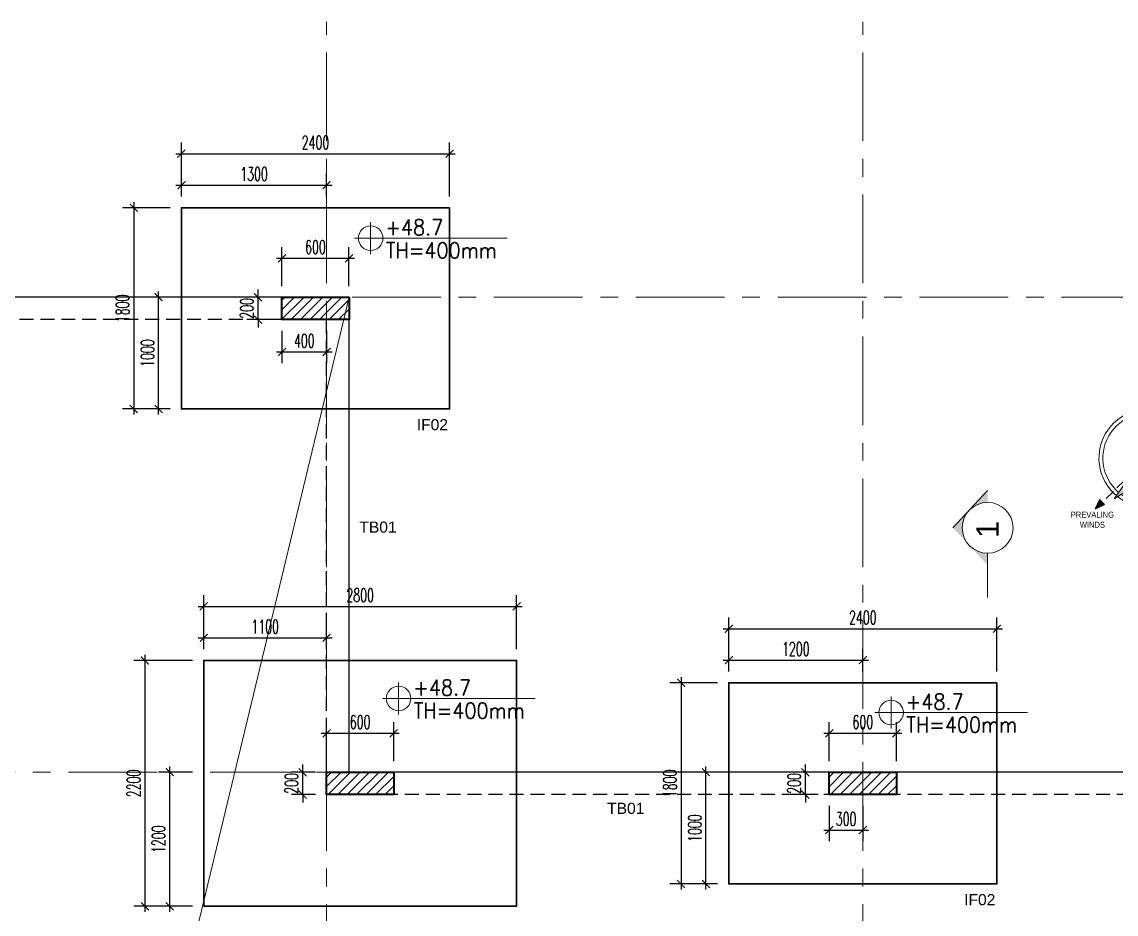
# Model space of a CAD drawing. Extents: x 2556046 to 2673391, y -921360 to -863964.
# Drawn here: x 2565235 to 2575030, y -887112 to -879128 of the extents above; entities that cross this region are included whole.
import ezdxf
from ezdxf.enums import TextEntityAlignment as Align

# ---------------------------------------------------------------- set-up
doc = ezdxf.new("R2010")
doc.units = 0
doc.header["$LTSCALE"] = 500
doc.header["$PDMODE"] = 98
doc.header["$PDSIZE"] = -0.01
for name, pattern in [('CACHE', [0.375, 0.25, -0.125]), ('CENTER', [50.8, 31.75, -6.35, 6.35, -6.35]), ('DASHED', [0.75, 0.5, -0.25])]:
    doc.linetypes.add(name, pattern=pattern)
for name, color, linetype, lineweight in [('A-ANNO', 2, 'Continuous', 18), ('A-FLOR-DIMS', 142, 'Continuous', 13), ('A-GRID', 1, 'CENTER', 9), ('BA-FONDATIONS', 6, 'Continuous', 30), ('goe-ba-coupé', 4, 'Continuous', 40), ('goe-cotes', 115, 'Continuous', 13), ('goe-vu', 31, 'Continuous', 25), ('SYMBOLS', 1, 'Continuous', 13), ('TEXT', 7, 'Continuous', 13)]:
    doc.layers.add(name, color=color, linetype=linetype, lineweight=lineweight)
doc.layers.add('hatch', color=200, linetype='Continuous')
doc.styles.add('Arial', font='arial.ttf')
doc.styles.add('EG_SIMPLEX', font='SIMPLEX.shx')
doc.styles.add('goe-romans', font='ROMANS.shx', dxfattribs={"width": 0.6})
doc.styles.add('ROMANS', font='romans.shx')
doc.styles.get("Standard").update_dxf_attribs({"font": 'arial.ttf'})
doc.dimstyles.new('Copy of ARK-MM-0050', dxfattribs={"dimscale": 0.5, "dimtxt": 100, "dimasz": 200, "dimexe": 100, "dimexo": 100, "dimgap": 50, "dimtad": 1, "dimtoh": 1, "dimdec": 1, "dimrnd": 0.1, "dimdsep": 46, "dimtxsty": 'EG_SIMPLEX', "dimblk1": 'OBLIQUE', "dimblk2": 'OBLIQUE', "dimsah": 1, "dimcen": 300, "dimclrd": 256, "dimclre": 256, "dimclrt": 2, "dimadec": 0, "dimazin": 0, "dimtfac": 1, "dimtdec": 1, "dimtix": 1, "dimtmove": 2, "dimatfit": 3, "dimldrblk": 'OBLIQUE', "dimfxl": 1, "dimtolj": 1, "dimtzin": 0, "dimarcsym": 0})
doc.dimstyles.new('goe-50e', dxfattribs={"dimscale": 10, "dimtxt": 12, "dimasz": 7, "dimexe": 10, "dimexo": 10, "dimgap": 4, "dimtad": 1, "dimdec": 1, "dimdsep": 46, "dimtxsty": 'goe-romans', "dimblk": 'ARCHTICK', "dimcen": 4, "dimdle": 5, "dimclrt": 256, "dimazin": 0, "dimtfac": 1, "dimtdec": 1, "dimtix": 1, "dimtmove": 2, "dimatfit": 3, "dimldrblk": 'ARCHTICK', "dimfxl": 5, "dimtfillclr": 256, "dimtolj": 1, "dimarcsym": 0})
pattern_1 = [(45, (0, 0), (-42.4264069, 42.4264069), [])]

# ---------------------------------------------------------------- blocks, each defined once
blk = doc.blocks.new('_ArchTick')
at = {"color": 0, "linetype": 'ByBlock', "const_width": 0.15}
blk.add_lwpolyline([(-0.5, -0.5), (0.5, 0.5)], dxfattribs=at)
blk = doc.blocks.new('*D61')
at = {"layer": 'Defpoints', "color": 0, "transparency": 16777216}
for p in [(2568162.7, -881242.7), (2567562.7, -881591.5), (2568162.7, -881591.5)]:
    blk.add_point(p, dxfattribs=at)
at = {"layer": 'goe-cotes', "color": 0, "lineweight": -2, "transparency": 16777216}
for p, q in [((2567562.7, -881491.5), (2567562.7, -881142.7)), ((2568162.7, -881491.5), (2568162.7, -881142.7)), ((2567512.7, -881242.7), (2568212.7, -881242.7))]:
    blk.add_line(p, q, dxfattribs=at)
at = {"layer": 'goe-cotes', "color": 0, "lineweight": -2, "transparency": 16777216, "xscale": 70, "yscale": 70, "zscale": 70, "rotation": 180}
blk.add_blockref('_ArchTick', (2567562.7, -881242.7), dxfattribs=at)
at = {"layer": 'goe-cotes', "color": 0, "lineweight": -2, "transparency": 16777216, "xscale": 70, "yscale": 70, "zscale": 70}
blk.add_blockref('_ArchTick', (2568162.7, -881242.7), dxfattribs=at)
at = {"layer": 'goe-cotes', "transparency": 16777216, "insert": (2567862.7, -881142.7), "char_height": 120, "attachment_point": 5, "style": 'goe-romans'}
blk.add_mtext('\\A1;600', dxfattribs=at)
blk = doc.blocks.new('*D62')
at = {"layer": 'Defpoints', "color": 0, "transparency": 16777216}
for p in [(2567348.2, -881591.5), (2567562.7, -881591.5), (2567562.7, -881791.5)]:
    blk.add_point(p, dxfattribs=at)
at = {"layer": 'goe-cotes', "color": 0, "lineweight": -2, "transparency": 16777216}
for p, q in [((2567348.2, -881591.5), (2567348.2, -881521.5)), ((2567462.7, -881591.5), (2567248.2, -881591.5)), ((2567348.2, -881791.5), (2567348.2, -881591.5)), ((2567462.7, -881791.5), (2567248.2, -881791.5)), ((2567348.2, -881791.5), (2567348.2, -881861.5))]:
    blk.add_line(p, q, dxfattribs=at)
at = {"layer": 'goe-cotes', "color": 0, "lineweight": -2, "transparency": 16777216, "xscale": 70, "yscale": 70, "zscale": 70}
for p, rotation in [((2567348.2, -881591.5), 270), ((2567348.2, -881791.5), 90)]:
    blk.add_blockref('_ArchTick', p, dxfattribs=dict(at, rotation=rotation))
at = {"layer": 'goe-cotes', "transparency": 16777216, "insert": (2567248.2, -881691.5), "char_height": 120, "attachment_point": 5, "rotation": 90, "style": 'goe-romans'}
blk.add_mtext('\\A1;200', dxfattribs=at)
blk = doc.blocks.new('*D63')
at = {"layer": 'Defpoints', "color": 0, "transparency": 16777216}
for p in [(2567562.7, -881791.5), (2567962.7, -881791.5), (2567962.7, -882081.5)]:
    blk.add_point(p, dxfattribs=at)
at = {"layer": 'goe-cotes', "color": 0, "lineweight": -2, "transparency": 16777216}
for p, q in [((2567562.7, -881891.5), (2567562.7, -882181.5)), ((2567962.7, -881891.5), (2567962.7, -882181.5)), ((2567512.7, -882081.5), (2568012.7, -882081.5))]:
    blk.add_line(p, q, dxfattribs=at)
at = {"layer": 'goe-cotes', "color": 0, "lineweight": -2, "transparency": 16777216, "xscale": 70, "yscale": 70, "zscale": 70, "rotation": 180}
blk.add_blockref('_ArchTick', (2567562.7, -882081.5), dxfattribs=at)
at = {"layer": 'goe-cotes', "color": 0, "lineweight": -2, "transparency": 16777216, "xscale": 70, "yscale": 70, "zscale": 70}
blk.add_blockref('_ArchTick', (2567962.7, -882081.5), dxfattribs=at)
at = {"layer": 'goe-cotes', "transparency": 16777216, "insert": (2567762.7, -881981.5), "char_height": 120, "attachment_point": 5, "style": 'goe-romans'}
blk.add_mtext('\\A1;400', dxfattribs=at)
blk = doc.blocks.new('*D64')
at = {"layer": 'Defpoints', "color": 0, "transparency": 16777216}
for p in [(2568562.7, -885493.1), (2567962.7, -885841.9), (2568562.7, -885841.9)]:
    blk.add_point(p, dxfattribs=at)
at = {"layer": 'goe-cotes', "color": 0, "lineweight": -2, "transparency": 16777216}
for p, q in [((2567962.7, -885741.9), (2567962.7, -885393.1)), ((2568562.7, -885741.9), (2568562.7, -885393.1)), ((2567912.7, -885493.1), (2568612.7, -885493.1))]:
    blk.add_line(p, q, dxfattribs=at)
at = {"layer": 'goe-cotes', "color": 0, "lineweight": -2, "transparency": 16777216, "xscale": 70, "yscale": 70, "zscale": 70, "rotation": 180}
blk.add_blockref('_ArchTick', (2567962.7, -885493.1), dxfattribs=at)
at = {"layer": 'goe-cotes', "color": 0, "lineweight": -2, "transparency": 16777216, "xscale": 70, "yscale": 70, "zscale": 70}
blk.add_blockref('_ArchTick', (2568562.7, -885493.1), dxfattribs=at)
at = {"layer": 'goe-cotes', "transparency": 16777216, "insert": (2568262.7, -885393.1), "char_height": 120, "attachment_point": 5, "style": 'goe-romans'}
blk.add_mtext('\\A1;600', dxfattribs=at)
blk = doc.blocks.new('*D65')
at = {"layer": 'Defpoints', "color": 0, "transparency": 16777216}
for p in [(2567748.2, -885841.9), (2567962.7, -885841.9), (2567962.7, -886041.9)]:
    blk.add_point(p, dxfattribs=at)
at = {"layer": 'goe-cotes', "color": 0, "lineweight": -2, "transparency": 16777216}
for p, q in [((2567862.7, -885841.9), (2567648.2, -885841.9)), ((2567748.2, -885841.9), (2567748.2, -885771.9)), ((2567748.2, -886041.9), (2567748.2, -885841.9)), ((2567862.7, -886041.9), (2567648.2, -886041.9)), ((2567748.2, -886041.9), (2567748.2, -886111.9))]:
    blk.add_line(p, q, dxfattribs=at)
at = {"layer": 'goe-cotes', "color": 0, "lineweight": -2, "transparency": 16777216, "xscale": 70, "yscale": 70, "zscale": 70}
for p, rotation in [((2567748.2, -885841.9), 270), ((2567748.2, -886041.9), 90)]:
    blk.add_blockref('_ArchTick', p, dxfattribs=dict(at, rotation=rotation))
at = {"layer": 'goe-cotes', "transparency": 16777216, "insert": (2567648.2, -885941.9), "char_height": 120, "attachment_point": 5, "rotation": 90, "style": 'goe-romans'}
blk.add_mtext('\\A1;200', dxfattribs=at)
blk = doc.blocks.new('*D66')
at = {"layer": 'Defpoints', "color": 0, "transparency": 16777216}
for p in [(2573062.4, -885493.1), (2572462.4, -885841.9), (2573062.4, -885841.9)]:
    blk.add_point(p, dxfattribs=at)
at = {"layer": 'goe-cotes', "color": 0, "lineweight": -2, "transparency": 16777216}
for p, q in [((2572462.4, -885741.9), (2572462.4, -885393.1)), ((2573062.4, -885741.9), (2573062.4, -885393.1)), ((2572412.4, -885493.1), (2573112.4, -885493.1))]:
    blk.add_line(p, q, dxfattribs=at)
at = {"layer": 'goe-cotes', "color": 0, "lineweight": -2, "transparency": 16777216, "xscale": 70, "yscale": 70, "zscale": 70, "rotation": 180}
blk.add_blockref('_ArchTick', (2572462.4, -885493.1), dxfattribs=at)
at = {"layer": 'goe-cotes', "color": 0, "lineweight": -2, "transparency": 16777216, "xscale": 70, "yscale": 70, "zscale": 70}
blk.add_blockref('_ArchTick', (2573062.4, -885493.1), dxfattribs=at)
at = {"layer": 'goe-cotes', "transparency": 16777216, "insert": (2572762.4, -885393.1), "char_height": 120, "attachment_point": 5, "style": 'goe-romans'}
blk.add_mtext('\\A1;600', dxfattribs=at)
blk = doc.blocks.new('*D67')
at = {"layer": 'Defpoints', "color": 0, "transparency": 16777216}
for p in [(2572247.8, -885841.9), (2572462.4, -885841.9), (2572462.4, -886041.9)]:
    blk.add_point(p, dxfattribs=at)
at = {"layer": 'goe-cotes', "color": 0, "lineweight": -2, "transparency": 16777216}
for p, q in [((2572362.4, -885841.9), (2572147.8, -885841.9)), ((2572247.8, -885841.9), (2572247.8, -885771.9)), ((2572247.8, -886041.9), (2572247.8, -885841.9)), ((2572362.4, -886041.9), (2572147.8, -886041.9)), ((2572247.8, -886041.9), (2572247.8, -886111.9))]:
    blk.add_line(p, q, dxfattribs=at)
at = {"layer": 'goe-cotes', "color": 0, "lineweight": -2, "transparency": 16777216, "xscale": 70, "yscale": 70, "zscale": 70}
for p, rotation in [((2572247.8, -885841.9), 270), ((2572247.8, -886041.9), 90)]:
    blk.add_blockref('_ArchTick', p, dxfattribs=dict(at, rotation=rotation))
at = {"layer": 'goe-cotes', "transparency": 16777216, "insert": (2572147.8, -885941.9), "char_height": 120, "attachment_point": 5, "rotation": 90, "style": 'goe-romans'}
blk.add_mtext('\\A1;200', dxfattribs=at)
blk = doc.blocks.new('*D68')
at = {"layer": 'Defpoints', "color": 0, "transparency": 16777216}
for p in [(2572462.4, -886041.9), (2572762.4, -886041.9), (2572762.4, -886360.1)]:
    blk.add_point(p, dxfattribs=at)
at = {"layer": 'goe-cotes', "color": 0, "lineweight": -2, "transparency": 16777216}
for p, q in [((2572462.4, -886141.9), (2572462.4, -886460.1)), ((2572762.4, -886141.9), (2572762.4, -886460.1)), ((2572412.4, -886360.1), (2572812.4, -886360.1))]:
    blk.add_line(p, q, dxfattribs=at)
at = {"layer": 'goe-cotes', "color": 0, "lineweight": -2, "transparency": 16777216, "xscale": 70, "yscale": 70, "zscale": 70, "rotation": 180}
blk.add_blockref('_ArchTick', (2572462.4, -886360.1), dxfattribs=at)
at = {"layer": 'goe-cotes', "color": 0, "lineweight": -2, "transparency": 16777216, "xscale": 70, "yscale": 70, "zscale": 70}
blk.add_blockref('_ArchTick', (2572762.4, -886360.1), dxfattribs=at)
at = {"layer": 'goe-cotes', "transparency": 16777216, "insert": (2572612.4, -886260.1), "char_height": 120, "attachment_point": 5, "style": 'goe-romans'}
blk.add_mtext('\\A1;300', dxfattribs=at)
blk = doc.blocks.new('A$C6589245E')
h = blk.add_hatch(color=256)
h.paths.add_polyline_path([(-194.5, 41.7), (-239.5, 0), (-212.7, 0, -0.208676)])
h.paths.add_polyline_path([(-155.8, 77.6), (-194.5, 41.7, -0.392415), (-117.1, 41.7)])
h.paths.add_polyline_path([(-117.1, 41.7, -0.018751), (-114.1, 38.7, -0.189185), (-98.9, 0), (-72.1, 0)])
for p, q in [((-239.5, 0), (-155.8, 77.6)), ((0, 0), (-98.9, 0))]:
    blk.add_line(p, q)
blk.add_circle((-155.8, 0), 56.9)
blk = doc.blocks.new('_Oblique')
at = {"color": 0, "linetype": 'ByBlock', "lineweight": -2}
blk.add_line((-0.5, -0.5), (0.5, 0.5), dxfattribs=at)
blk = doc.blocks.new('*D47')
at = {"layer": 'A-FLOR-DIMS', "lineweight": -2, "transparency": 16777216}
blk.add_arc((15021, 52314), 790, 58.9156, 90, dxfattribs=at)
at = {"layer": 'Defpoints', "color": 0, "transparency": 16777216}
for p in [(15021, 54280), (15778, 53570), (15300, 53053), (14550, 51532), (15021, 50853)]:
    blk.add_point(p, dxfattribs=at)
at = {"layer": 'A-FLOR-DIMS', "lineweight": -2, "transparency": 16777216, "xscale": 100, "yscale": 100, "zscale": 100}
for p, rotation in [((15021, 53104), 180.0000000000001), ((15429, 52991), 328.9155748592273)]:
    blk.add_blockref('_Oblique', p, dxfattribs=dict(at, rotation=rotation))
at = {"layer": 'A-FLOR-DIMS', "color": 2, "transparency": 16777216, "insert": (15246, 53124), "char_height": 50, "attachment_point": 5, "rotation": 344.4578, "style": 'EG_SIMPLEX'}
blk.add_mtext('\\A1;31°', dxfattribs=at)
blk = doc.blocks.new('*D48')
at = {"layer": 'A-FLOR-DIMS', "lineweight": -2, "transparency": 16777216}
blk.add_arc((15021, 52313), 1313, 43.9996, 90, dxfattribs=at)
at = {"layer": 'Defpoints', "color": 0, "transparency": 16777216}
for p in [(15021, 54280), (15691, 53442), (16071, 53327), (13714, 51051), (15021, 50853)]:
    blk.add_point(p, dxfattribs=at)
at = {"layer": 'A-FLOR-DIMS', "lineweight": -2, "transparency": 16777216, "xscale": 100, "yscale": 100, "zscale": 100}
for p, rotation in [((15021, 53626), 180.0000000000001), ((15965, 53225), 313.9995933022354)]:
    blk.add_blockref('_Oblique', p, dxfattribs=dict(at, rotation=rotation))
at = {"layer": 'A-FLOR-DIMS', "color": 2, "transparency": 16777216, "insert": (15553, 53568), "char_height": 50, "attachment_point": 5, "rotation": 336.9998, "style": 'EG_SIMPLEX'}
blk.add_mtext('\\A1;46°', dxfattribs=at)
blk = doc.blocks.new('*D219')
at = {"layer": 'Defpoints', "color": 0, "transparency": 16777216}
for p in [(2572762.4, -884839.3), (2571562.4, -885041.9), (2572762.4, -885041.9)]:
    blk.add_point(p, dxfattribs=at)
at = {"layer": 'goe-cotes', "color": 0, "lineweight": -2, "transparency": 16777216}
for p, q in [((2571562.4, -884941.9), (2571562.4, -884739.3)), ((2572762.4, -884941.9), (2572762.4, -884739.3)), ((2571512.4, -884839.3), (2572812.4, -884839.3))]:
    blk.add_line(p, q, dxfattribs=at)
at = {"layer": 'goe-cotes', "color": 0, "lineweight": -2, "transparency": 16777216, "xscale": 70, "yscale": 70, "zscale": 70, "rotation": 180}
blk.add_blockref('_ArchTick', (2571562.4, -884839.3), dxfattribs=at)
at = {"layer": 'goe-cotes', "color": 0, "lineweight": -2, "transparency": 16777216, "xscale": 70, "yscale": 70, "zscale": 70}
blk.add_blockref('_ArchTick', (2572762.4, -884839.3), dxfattribs=at)
at = {"layer": 'goe-cotes', "transparency": 16777216, "insert": (2572162.4, -884739.3), "char_height": 120, "attachment_point": 5, "style": 'goe-romans'}
blk.add_mtext('\\A1;1200', dxfattribs=at)
blk = doc.blocks.new('*D220')
at = {"layer": 'Defpoints', "color": 0, "transparency": 16777216}
for p in [(2573962.4, -884558), (2571562.4, -885041.9), (2573962.4, -885041.9)]:
    blk.add_point(p, dxfattribs=at)
at = {"layer": 'goe-cotes', "color": 0, "lineweight": -2, "transparency": 16777216}
for p, q in [((2571562.4, -884941.9), (2571562.4, -884458)), ((2573962.4, -884941.9), (2573962.4, -884458)), ((2571512.4, -884558), (2574012.4, -884558))]:
    blk.add_line(p, q, dxfattribs=at)
at = {"layer": 'goe-cotes', "color": 0, "lineweight": -2, "transparency": 16777216, "xscale": 70, "yscale": 70, "zscale": 70, "rotation": 180}
blk.add_blockref('_ArchTick', (2571562.4, -884558), dxfattribs=at)
at = {"layer": 'goe-cotes', "color": 0, "lineweight": -2, "transparency": 16777216, "xscale": 70, "yscale": 70, "zscale": 70}
blk.add_blockref('_ArchTick', (2573962.4, -884558), dxfattribs=at)
at = {"layer": 'goe-cotes', "transparency": 16777216, "insert": (2572762.4, -884458), "char_height": 120, "attachment_point": 5, "style": 'goe-romans'}
blk.add_mtext('\\A1;2400', dxfattribs=at)
blk = doc.blocks.new('*D221')
at = {"layer": 'Defpoints', "color": 0, "transparency": 16777216}
for p in [(2571357.9, -885841.9), (2571562.4, -885841.9), (2571562.4, -886841.9)]:
    blk.add_point(p, dxfattribs=at)
at = {"layer": 'goe-cotes', "color": 0, "lineweight": -2, "transparency": 16777216}
for p, q in [((2571462.4, -885841.9), (2571257.9, -885841.9)), ((2571357.9, -886891.9), (2571357.9, -885791.9)), ((2571462.4, -886841.9), (2571257.9, -886841.9))]:
    blk.add_line(p, q, dxfattribs=at)
at = {"layer": 'goe-cotes', "color": 0, "lineweight": -2, "transparency": 16777216, "xscale": 70, "yscale": 70, "zscale": 70}
for p, rotation in [((2571357.9, -885841.9), 90), ((2571357.9, -886841.9), 270)]:
    blk.add_blockref('_ArchTick', p, dxfattribs=dict(at, rotation=rotation))
at = {"layer": 'goe-cotes', "transparency": 16777216, "insert": (2571257.9, -886341.9), "char_height": 120, "attachment_point": 5, "rotation": 90, "style": 'goe-romans'}
blk.add_mtext('\\A1;1000', dxfattribs=at)
blk = doc.blocks.new('*D218')
at = {"layer": 'Defpoints', "color": 0, "transparency": 16777216}
for p in [(2571562.4, -885041.9), (2571135, -886841.9), (2571562.4, -886841.9)]:
    blk.add_point(p, dxfattribs=at)
at = {"layer": 'goe-cotes', "color": 0, "lineweight": -2, "transparency": 16777216}
for p, q in [((2571462.4, -885041.9), (2571035, -885041.9)), ((2571135, -884991.9), (2571135, -886891.9)), ((2571462.4, -886841.9), (2571035, -886841.9))]:
    blk.add_line(p, q, dxfattribs=at)
at = {"layer": 'goe-cotes', "color": 0, "lineweight": -2, "transparency": 16777216, "xscale": 70, "yscale": 70, "zscale": 70}
for p, rotation in [((2571135, -885041.9), 90), ((2571135, -886841.9), 270)]:
    blk.add_blockref('_ArchTick', p, dxfattribs=dict(at, rotation=rotation))
at = {"layer": 'goe-cotes', "transparency": 16777216, "insert": (2571035, -885941.9), "char_height": 120, "attachment_point": 5, "rotation": 90, "style": 'goe-romans'}
blk.add_mtext('\\A1;1800', dxfattribs=at)
blk = doc.blocks.new('*D223')
at = {"layer": 'Defpoints', "color": 0, "transparency": 16777216}
for p in [(2567962.7, -884639.3), (2566862.7, -884841.9), (2567962.7, -884841.9)]:
    blk.add_point(p, dxfattribs=at)
at = {"layer": 'goe-cotes', "color": 0, "lineweight": -2, "transparency": 16777216}
for p, q in [((2566862.7, -884741.9), (2566862.7, -884539.3)), ((2567962.7, -884741.9), (2567962.7, -884539.3)), ((2566812.7, -884639.3), (2568012.7, -884639.3))]:
    blk.add_line(p, q, dxfattribs=at)
at = {"layer": 'goe-cotes', "color": 0, "lineweight": -2, "transparency": 16777216, "xscale": 70, "yscale": 70, "zscale": 70, "rotation": 180}
blk.add_blockref('_ArchTick', (2566862.7, -884639.3), dxfattribs=at)
at = {"layer": 'goe-cotes', "color": 0, "lineweight": -2, "transparency": 16777216, "xscale": 70, "yscale": 70, "zscale": 70}
blk.add_blockref('_ArchTick', (2567962.7, -884639.3), dxfattribs=at)
at = {"layer": 'goe-cotes', "transparency": 16777216, "insert": (2567412.7, -884539.3), "char_height": 120, "attachment_point": 5, "style": 'goe-romans'}
blk.add_mtext('\\A1;1100', dxfattribs=at)
blk = doc.blocks.new('*D224')
at = {"layer": 'Defpoints', "color": 0, "transparency": 16777216}
for p in [(2569662.7, -884358), (2566862.7, -884841.9), (2569662.7, -884841.9)]:
    blk.add_point(p, dxfattribs=at)
at = {"layer": 'goe-cotes', "color": 0, "lineweight": -2, "transparency": 16777216}
for p, q in [((2566862.7, -884741.9), (2566862.7, -884258)), ((2569662.7, -884741.9), (2569662.7, -884258)), ((2566812.7, -884358), (2569712.7, -884358))]:
    blk.add_line(p, q, dxfattribs=at)
at = {"layer": 'goe-cotes', "color": 0, "lineweight": -2, "transparency": 16777216, "xscale": 70, "yscale": 70, "zscale": 70, "rotation": 180}
blk.add_blockref('_ArchTick', (2566862.7, -884358), dxfattribs=at)
at = {"layer": 'goe-cotes', "color": 0, "lineweight": -2, "transparency": 16777216, "xscale": 70, "yscale": 70, "zscale": 70}
blk.add_blockref('_ArchTick', (2569662.7, -884358), dxfattribs=at)
at = {"layer": 'goe-cotes', "transparency": 16777216, "insert": (2568262.7, -884258), "char_height": 120, "attachment_point": 5, "style": 'goe-romans'}
blk.add_mtext('\\A1;2800', dxfattribs=at)
blk = doc.blocks.new('*D225')
at = {"layer": 'Defpoints', "color": 0, "transparency": 16777216}
for p in [(2566558.3, -885841.9), (2566862.7, -885841.9), (2566862.7, -887041.9)]:
    blk.add_point(p, dxfattribs=at)
at = {"layer": 'goe-cotes', "color": 0, "lineweight": -2, "transparency": 16777216}
for p, q in [((2566762.7, -885841.9), (2566458.3, -885841.9)), ((2566558.3, -887091.9), (2566558.3, -885791.9)), ((2566762.7, -887041.9), (2566458.3, -887041.9))]:
    blk.add_line(p, q, dxfattribs=at)
at = {"layer": 'goe-cotes', "color": 0, "lineweight": -2, "transparency": 16777216, "xscale": 70, "yscale": 70, "zscale": 70}
for p, rotation in [((2566558.3, -885841.9), 90), ((2566558.3, -887041.9), 270)]:
    blk.add_blockref('_ArchTick', p, dxfattribs=dict(at, rotation=rotation))
at = {"layer": 'goe-cotes', "transparency": 16777216, "insert": (2566458.3, -886441.9), "char_height": 120, "attachment_point": 5, "rotation": 90, "style": 'goe-romans'}
blk.add_mtext('\\A1;1200', dxfattribs=at)
blk = doc.blocks.new('*D222')
at = {"layer": 'Defpoints', "color": 0, "transparency": 16777216}
for p in [(2566862.7, -884841.9), (2566335.3, -887041.9), (2566862.7, -887041.9)]:
    blk.add_point(p, dxfattribs=at)
at = {"layer": 'goe-cotes', "color": 0, "lineweight": -2, "transparency": 16777216}
for p, q in [((2566762.7, -884841.9), (2566235.3, -884841.9)), ((2566335.3, -884791.9), (2566335.3, -887091.9)), ((2566762.7, -887041.9), (2566235.3, -887041.9))]:
    blk.add_line(p, q, dxfattribs=at)
at = {"layer": 'goe-cotes', "color": 0, "lineweight": -2, "transparency": 16777216, "xscale": 70, "yscale": 70, "zscale": 70}
for p, rotation in [((2566335.3, -884841.9), 90), ((2566335.3, -887041.9), 270)]:
    blk.add_blockref('_ArchTick', p, dxfattribs=dict(at, rotation=rotation))
at = {"layer": 'goe-cotes', "transparency": 16777216, "insert": (2566235.3, -885941.9), "char_height": 120, "attachment_point": 5, "rotation": 90, "style": 'goe-romans'}
blk.add_mtext('\\A1;2200', dxfattribs=at)
blk = doc.blocks.new('*D226')
at = {"layer": 'Defpoints', "color": 0, "transparency": 16777216}
for p in [(2567962.7, -880588.9), (2566662.7, -880791.5), (2567962.7, -880791.5)]:
    blk.add_point(p, dxfattribs=at)
at = {"layer": 'goe-cotes', "color": 0, "lineweight": -2, "transparency": 16777216}
for p, q in [((2566662.7, -880691.5), (2566662.7, -880488.9)), ((2567962.7, -880691.5), (2567962.7, -880488.9)), ((2566612.7, -880588.9), (2568012.7, -880588.9))]:
    blk.add_line(p, q, dxfattribs=at)
at = {"layer": 'goe-cotes', "color": 0, "lineweight": -2, "transparency": 16777216, "xscale": 70, "yscale": 70, "zscale": 70, "rotation": 180}
blk.add_blockref('_ArchTick', (2566662.7, -880588.9), dxfattribs=at)
at = {"layer": 'goe-cotes', "color": 0, "lineweight": -2, "transparency": 16777216, "xscale": 70, "yscale": 70, "zscale": 70}
blk.add_blockref('_ArchTick', (2567962.7, -880588.9), dxfattribs=at)
at = {"layer": 'goe-cotes', "transparency": 16777216, "insert": (2567312.7, -880488.9), "char_height": 120, "attachment_point": 5, "style": 'goe-romans'}
blk.add_mtext('\\A1;1300', dxfattribs=at)
blk = doc.blocks.new('*D227')
at = {"layer": 'Defpoints', "color": 0, "transparency": 16777216}
for p in [(2569062.7, -880307.5), (2566662.7, -880791.5), (2569062.7, -880791.5)]:
    blk.add_point(p, dxfattribs=at)
at = {"layer": 'goe-cotes', "color": 0, "lineweight": -2, "transparency": 16777216}
for p, q in [((2566662.7, -880691.5), (2566662.7, -880207.5)), ((2569062.7, -880691.5), (2569062.7, -880207.5)), ((2566612.7, -880307.5), (2569112.7, -880307.5))]:
    blk.add_line(p, q, dxfattribs=at)
at = {"layer": 'goe-cotes', "color": 0, "lineweight": -2, "transparency": 16777216, "xscale": 70, "yscale": 70, "zscale": 70, "rotation": 180}
blk.add_blockref('_ArchTick', (2566662.7, -880307.5), dxfattribs=at)
at = {"layer": 'goe-cotes', "color": 0, "lineweight": -2, "transparency": 16777216, "xscale": 70, "yscale": 70, "zscale": 70}
blk.add_blockref('_ArchTick', (2569062.7, -880307.5), dxfattribs=at)
at = {"layer": 'goe-cotes', "transparency": 16777216, "insert": (2567862.7, -880207.5), "char_height": 120, "attachment_point": 5, "style": 'goe-romans'}
blk.add_mtext('\\A1;2400', dxfattribs=at)
blk = doc.blocks.new('*D228')
at = {"layer": 'Defpoints', "color": 0, "transparency": 16777216}
for p in [(2566458.3, -881591.5), (2566662.7, -881591.5), (2566662.7, -882591.5)]:
    blk.add_point(p, dxfattribs=at)
at = {"layer": 'goe-cotes', "color": 0, "lineweight": -2, "transparency": 16777216}
for p, q in [((2566458.3, -882641.5), (2566458.3, -881541.5)), ((2566562.7, -881591.5), (2566358.3, -881591.5)), ((2566562.7, -882591.5), (2566358.3, -882591.5))]:
    blk.add_line(p, q, dxfattribs=at)
at = {"layer": 'goe-cotes', "color": 0, "lineweight": -2, "transparency": 16777216, "xscale": 70, "yscale": 70, "zscale": 70}
for p, rotation in [((2566458.3, -881591.5), 90), ((2566458.3, -882591.5), 270)]:
    blk.add_blockref('_ArchTick', p, dxfattribs=dict(at, rotation=rotation))
at = {"layer": 'goe-cotes', "transparency": 16777216, "insert": (2566358.3, -882091.5), "char_height": 120, "attachment_point": 5, "rotation": 90, "style": 'goe-romans'}
blk.add_mtext('\\A1;1000', dxfattribs=at)
blk = doc.blocks.new('*D229')
at = {"layer": 'Defpoints', "color": 0, "transparency": 16777216}
for p in [(2566662.7, -880791.5), (2566235.3, -882591.5), (2566662.7, -882591.5)]:
    blk.add_point(p, dxfattribs=at)
at = {"layer": 'goe-cotes', "color": 0, "lineweight": -2, "transparency": 16777216}
for p, q in [((2566235.3, -880741.5), (2566235.3, -882641.5)), ((2566562.7, -880791.5), (2566135.3, -880791.5)), ((2566562.7, -882591.5), (2566135.3, -882591.5))]:
    blk.add_line(p, q, dxfattribs=at)
at = {"layer": 'goe-cotes', "color": 0, "lineweight": -2, "transparency": 16777216, "xscale": 70, "yscale": 70, "zscale": 70}
for p, rotation in [((2566235.3, -880791.5), 90), ((2566235.3, -882591.5), 270)]:
    blk.add_blockref('_ArchTick', p, dxfattribs=dict(at, rotation=rotation))
at = {"layer": 'goe-cotes', "transparency": 16777216, "insert": (2566135.3, -881691.5), "char_height": 120, "attachment_point": 5, "rotation": 90, "style": 'goe-romans'}
blk.add_mtext('\\A1;1800', dxfattribs=at)
blk = doc.blocks.new('QUOTA')
at = {"layer": 'SYMBOLS'}
for p, q in [((270057, 155400), (270057, 154990)), ((270263, 155196), (269852, 155196))]:
    blk.add_line(p, q, dxfattribs=at)
blk.add_circle((270057, 155195), 157, dxfattribs=at)
blk = doc.blocks.new('North')
at = {"layer": 'A-ANNO'}
h = blk.add_hatch(color=256, dxfattribs=at)
h.dxf.hatch_style = 1
h.paths.add_polyline_path([(15020.95, 54279.59), (14887.71, 53898.25), (15020.95, 53898.25)])
h.paths.add_polyline_path([(15020.95, 54279.59), (15020.95, 53898.25), (15167.71, 53898.25)])
h = blk.add_hatch(dxfattribs=at)
h.set_pattern_fill('ANSI31', color=256, scale=0.5, angle=133.999593)
h.set_pattern_definition([(178.9995933, (-10565.72531, 35725.52269), (-0.00109121897, -0.0624904732), [])])
h.paths.add_polyline_path([(13714.22, 51051.17), (13943.52, 51156.83), (13885.67, 51216.73)])
h.paths.add_polyline_path([(13714.22, 51051.17), (13885.67, 51216.73), (13821.95, 51282.71)])
for p, q in [((15020.95, 54279.59), (15020.95, 50852.91)), ((15777.84, 53569.9), (14179.66, 51298.17)), ((15777.84, 53569.9), (14515.03, 51095.98)), ((14179.66, 51298.17), (14549.53, 51532.45)), ((14515.03, 51095.98), (14549.53, 51532.45)), ((13943.52, 51156.83), (13821.95, 51282.71))]:
    blk.add_line(p, q, dxfattribs=at)
at = {"layer": 'A-ANNO', "linetype": 'DASHED'}
for p, q in [((14549.53, 51532.45), (15777.84, 53569.9)), ((13714.22, 51051.17), (16071.28, 53327.32))]:
    blk.add_line(p, q, dxfattribs=at)
at = {"layer": 'A-ANNO'}
blk.add_lwpolyline([(14887.71, 53898.25), (15167.71, 53898.25), (15020.95, 54279.59)], close=True, dxfattribs=at)
blk.add_lwpolyline([(13943.52, 51156.83), (13714.22, 51051.17), (13821.95, 51282.71)], dxfattribs=at)
for radius, start, end in [(1216.55, 59.783574, 229.962816), (1118.03, 60.217473, 229.528917), (1216.55, 247.801552, 58.114357), (1118.03, 248.229518, 57.686391), (1216.55, 231.904707, 245.863116), (1118.03, 233.708325, 244.053101)]:
    blk.add_arc((15020.95, 52313.04), radius, start, end, dxfattribs=at)
blk.add_solid([(15777.84, 53569.9), (14179.66, 51298.17), (15777.84, 53569.9), (14549.53, 51532.45)], dxfattribs=at)
at = {"layer": 'A-ANNO', "char_height": 150, "attachment_point": 1}
for s, insert in [('\\pxqc;{\\fBahnschrift Light SemiCondensed|b0|i0|c0|p34;1\\PPLANT \\PNORTH}', (13952.36, 55030.64)), ('\\pxqc;{\\fBahnschrift Light SemiCondensed|b0|i0|c0|p34;TRUE \\PNORTH}', (14963.49, 54270)), ('\\pxqc;{\\fBahnschrift Light SemiCondensed|b0|i0|c0|p34;PREVALING\\PWINDS}', (12577.63, 50980.64))]:
    blk.add_mtext_dynamic_manual_height_columns(s, width=2126.7634, gutter_width=3106.09, heights=[0], dxfattribs=dict(at, insert=insert))
at = {"layer": 'A-FLOR-DIMS'}
for base, line1, picture, middle in [((15690.55, 53442.27), ((13714.22, 51051.17), (16071.28, 53327.32)), '*D48', (15553.45, 53567.53)), ((15300.46, 53053.22), ((14549.53, 51532.45), (15777.84, 53569.9)), '*D47', (15246, 53123.61))]:
    dim = blk.add_angular_dim_2l(base=base, line1=line1, line2=((15020.95, 54279.59), (15020.95, 50852.91)), dimstyle='Copy of ARK-MM-0050', dxfattribs=at)
    dim.commit()
    dim.dimension.update_dxf_attribs({"geometry": picture, "text_midpoint": middle})
blk = doc.blocks.new('A$C47192e77')
at = {"layer": 'A-ANNO', "xscale": 0.3596227847303812, "yscale": 0.3596227847303812, "zscale": 0.3596227847303812}
blk.add_blockref('North', (-4250.9, -18207.1), dxfattribs=at)

msp = doc.modelspace()

# ---------------------------------------------------------------- hatches: boundary and pattern name
at = {"layer": 'hatch'}
h = msp.add_hatch(dxfattribs=at)
h.set_pattern_fill('_USER', color=256, scale=60, angle=45, pattern_type=0)
h.set_pattern_definition(pattern_1)
h.paths.add_polyline_path([(2568162.72, -881791.5), (2568162.72, -881591.5), (2567562.72, -881591.5), (2567562.72, -881791.5)])
h = msp.add_hatch(dxfattribs=at)
h.set_pattern_fill('_USER', color=256, scale=60, angle=45, pattern_type=0)
h.set_pattern_definition(pattern_1)
h.paths.add_polyline_path([(2568562.72, -886041.92), (2568562.72, -885841.92), (2567962.72, -885841.92), (2567962.72, -886041.92)])
h = msp.add_hatch(dxfattribs=at)
h.set_pattern_fill('_USER', color=256, scale=60, angle=45, pattern_type=0)
h.set_pattern_definition(pattern_1)
h.paths.add_polyline_path([(2573062.39, -886041.92), (2573062.39, -885841.92), (2572465.39, -885841.92), (2572465.39, -886041.92)])

# ---------------------------------------------------------------- linework, layer by layer
at = {"layer": 'A-GRID', "color": 10, "ltscale": 0.05}
for p, q in [((2567962.72, -894165.93), (2567962.72, -879127.92)), ((2572762.39, -894165.93), (2572762.39, -879127.92)), ((2558030.47, -881591.5), (2583612.72, -881591.5)), ((2558030.47, -885841.92), (2583612.72, -885841.92))]:
    msp.add_line(p, q, dxfattribs=at)
at = {"layer": 'BA-FONDATIONS', "color": 20}
for points in [[(2569062.72, -880791.5), (2569062.72, -882591.5), (2566662.72, -882591.5), (2566662.72, -880791.5)], [(2566862.72, -887041.92), (2566862.72, -884841.92), (2569662.72, -884841.92), (2569662.72, -887041.92)], [(2573962.39, -885041.92), (2573962.39, -886841.92), (2571562.39, -886841.92), (2571562.39, -885041.92)]]:
    msp.add_lwpolyline(points, close=True, dxfattribs=at)
at = {"layer": 'goe-ba-coupé', "ltscale": 1000}
for points in [[(2568162.72, -881591.5), (2568162.72, -881791.5), (2567562.72, -881791.5), (2567562.72, -881591.5)], [(2568562.72, -885841.92), (2568562.72, -886041.92), (2567962.72, -886041.92), (2567962.72, -885841.92)], [(2573062.39, -885841.92), (2573062.39, -886041.92), (2572462.39, -886041.92), (2572462.39, -885841.92)]]:
    msp.add_lwpolyline(points, close=True, dxfattribs=at)
at = {"layer": 'goe-vu', "linetype": 'CACHE'}
for p, q in [((2567962.72, -881791.5), (2559162.72, -881791.5)), ((2567962.72, -886041.92), (2567962.72, -881791.5)), ((2581912.06, -886041.92), (2567962.72, -886041.92))]:
    msp.add_line(p, q, dxfattribs=at)
at = {"layer": 'goe-vu', "ltscale": 1000}
msp.add_lwpolyline([(2558962.72, -881591.5), (2558962.72, -892591.92), (2582112.06, -892591.92), (2582112.06, -885841.92), (2568162.72, -885841.92), (2568162.72, -881591.5), (2558962.72, -881591.5)], dxfattribs=at)
at = {"layer": 'SYMBOLS', "color": 20}
msp.add_line((2566472.85, -888617.09), (2568162.72, -881591.5), dxfattribs=at)
at = {"layer": 'SYMBOLS'}
for points in [[(2568500.04, -881062.69), (2569578.96, -881062.69)], [(2568750.3, -885181.42), (2569829.21, -885181.42)], [(2573158.6, -885307.31), (2574237.51, -885307.31)]]:
    msp.add_lwpolyline(points, dxfattribs=at)

# ---------------------------------------------------------------- block references
at = {"layer": 'A-FLOR-DIMS'}
msp.add_blockref('A$C47192e77', (2574162.31, -883637.47), dxfattribs=at)
at = {"layer": 'SYMBOLS', "xscale": -0.7, "yscale": 0.7, "zscale": 0.7}
for p in [(2757396.52, -989699.76), (2757646.77, -993818.49), (2762055.08, -993944.38)]:
    msp.add_blockref('QUOTA', p, dxfattribs=at)
at = {"layer": 'SYMBOLS', "xscale": -4.000000000232831, "yscale": 4.000000000232831, "zscale": 4.000000000232831, "rotation": 90}
msp.add_blockref('A$C6589245E', (2573878.97, -884278.06), dxfattribs=at)

# ---------------------------------------------------------------- texts
at = {"layer": 'TEXT', "style": 'ROMANS', "width": 0.9}
for s, p in [('+48.7', (2568487.38, -881036.49)), ('TH=400mm', (2568492.55, -881242.72)), ('+48.7', (2568737.64, -885155.22)), ('+48.7', (2573145.94, -885281.11)), ('TH=400mm', (2568742.8, -885361.45)), ('TH=400mm', (2573151.1, -885487.34))]:
    msp.add_text(s, height=140, dxfattribs=at).set_placement(p)
at = {"layer": 'TEXT', "color": 7, "style": 'Arial'}
msp.add_text('1', height=200, rotation=90, dxfattribs=at).set_placement((2573878.97, -883669.59), align=Align.MIDDLE_CENTER)
at = {"layer": 'TEXT', "char_height": 100, "width": 2022.5901, "attachment_point": 2, "style": 'Arial'}
for s, insert in [('IF02', (2568909.11, -882682.17)), ('TB01', (2568422.09, -883598.45)), ('TB01', (2570640.22, -886114.86)), ('IF02', (2573808.78, -886932.59))]:
    msp.add_mtext(s, dxfattribs=dict(at, insert=insert))

# ---------------------------------------------------------------- dimensions: what is measured, and where the dimension line sits
at = {"layer": 'goe-cotes'}
for base, p1, p2, picture, middle in [((2569062.72, -880307.53), (2566662.72, -880791.5), (2569062.72, -880791.5), '*D227', (2567862.72, -880207.53)), ((2567962.72, -880588.92), (2566662.72, -880791.5), (2567962.72, -880791.5), '*D226', (2567312.72, -880488.92)), ((2568162.72, -881242.72), (2567562.72, -881591.5), (2568162.72, -881591.5), '*D61', (2567862.72, -881142.72)), ((2567962.72, -882081.47), (2567562.72, -881791.5), (2567962.72, -881791.5), '*D63', (2567762.72, -881981.47)), ((2569662.72, -884357.95), (2566862.72, -884841.92), (2569662.72, -884841.92), '*D224', (2568262.72, -884257.95)), ((2573962.39, -884557.95), (2571562.39, -885041.92), (2573962.39, -885041.92), '*D220', (2572762.39, -884457.95)), ((2567962.72, -884639.34), (2566862.72, -884841.92), (2567962.72, -884841.92), '*D223', (2567412.72, -884539.34)), ((2572762.39, -884839.34), (2571562.39, -885041.92), (2572762.39, -885041.92), '*D219', (2572162.39, -884739.34)), ((2568562.72, -885493.14), (2567962.72, -885841.92), (2568562.72, -885841.92), '*D64', (2568262.72, -885393.14)), ((2573062.39, -885493.14), (2572462.39, -885841.92), (2573062.39, -885841.92), '*D66', (2572762.39, -885393.14)), ((2572762.39, -886360.1), (2572462.39, -886041.92), (2572762.39, -886041.92), '*D68', (2572612.39, -886260.1))]:
    dim = msp.add_linear_dim(base=base, p1=p1, p2=p2, dimstyle='goe-50e', dxfattribs=at)
    dim.commit()
    dim.dimension.update_dxf_attribs({"geometry": picture, "text_midpoint": middle})
for base, p1, p2, picture, middle in [((2566235.32, -882591.5), (2566662.72, -880791.5), (2566662.72, -882591.5), '*D229', (2566135.32, -881691.5)), ((2566458.26, -881591.5), (2566662.72, -882591.5), (2566662.72, -881591.5), '*D228', (2566358.26, -882091.5)), ((2567348.15, -881591.5), (2567562.72, -881791.5), (2567562.72, -881591.5), '*D62', (2567248.15, -881691.5)), ((2566335.32, -887041.92), (2566862.72, -884841.92), (2566862.72, -887041.92), '*D222', (2566235.32, -885941.92)), ((2571134.99, -886841.92), (2571562.39, -885041.92), (2571562.39, -886841.92), '*D218', (2571034.99, -885941.92)), ((2566558.26, -885841.92), (2566862.72, -887041.92), (2566862.72, -885841.92), '*D225', (2566458.26, -886441.92)), ((2567748.15, -885841.92), (2567962.72, -886041.92), (2567962.72, -885841.92), '*D65', (2567648.15, -885941.92)), ((2571357.93, -885841.92), (2571562.39, -886841.92), (2571562.39, -885841.92), '*D221', (2571257.93, -886341.92)), ((2572247.82, -885841.92), (2572462.39, -886041.92), (2572462.39, -885841.92), '*D67', (2572147.82, -885941.92))]:
    dim = msp.add_linear_dim(base=base, p1=p1, p2=p2, angle=90, dimstyle='goe-50e', dxfattribs=at)
    dim.commit()
    dim.dimension.update_dxf_attribs({"geometry": picture, "text_midpoint": middle})

doc.saveas('drawing.dxf')
